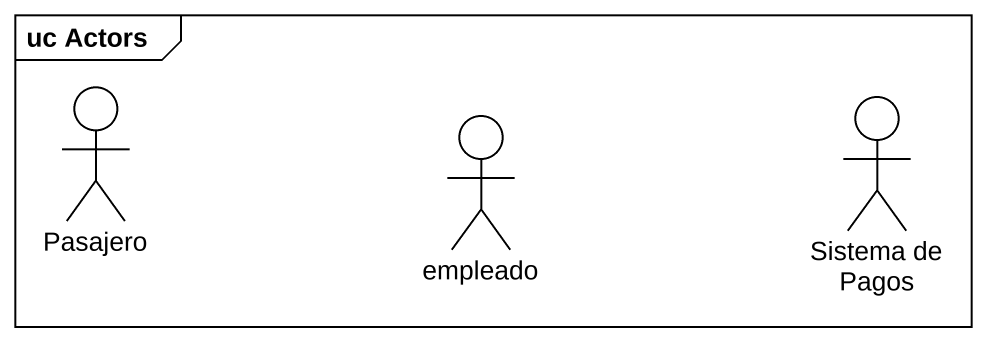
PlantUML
@startuml
mainframe uc Actors
actor Pasajero
actor empleado
actor "Sistema de Pagos" as Sistema_de_Pagos
@enduml
